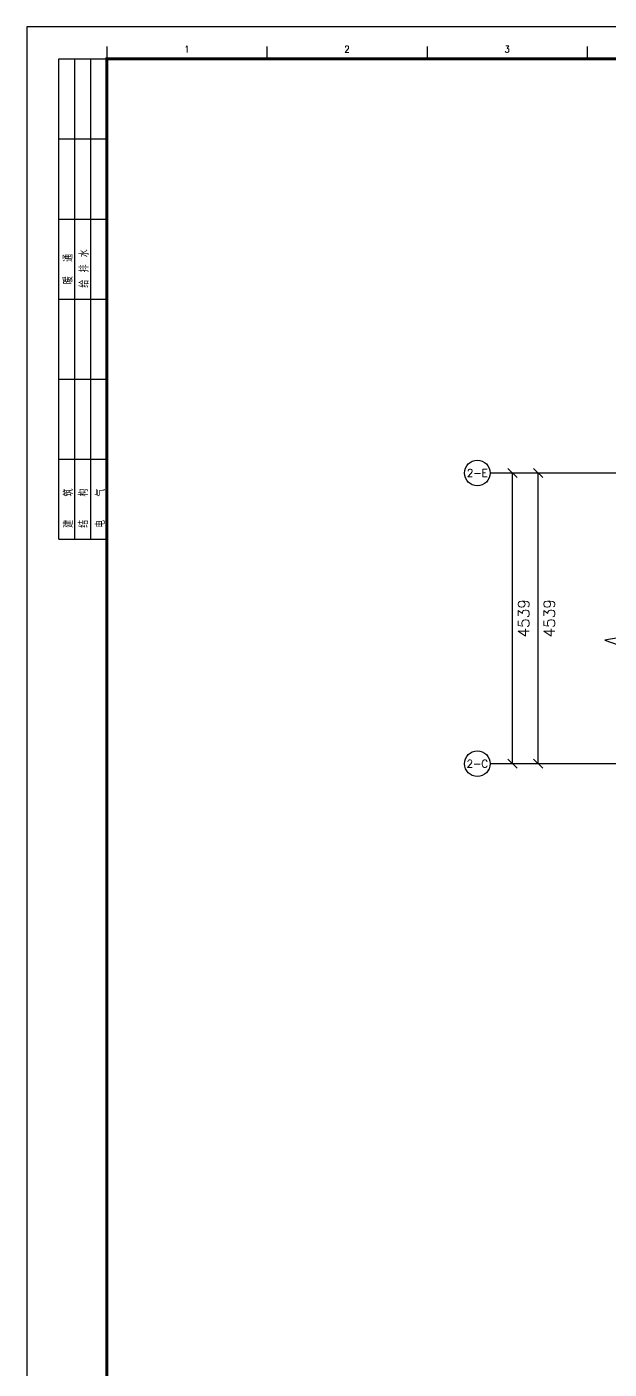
# Model space of a CAD drawing. Header units: inches. Extents: x 0 to 508000, y 0 to 738838.
# Drawn here: x 441100 to 450194, y 291480 to 312438 of the extents above; entities that cross this region are included whole.
import ezdxf
from ezdxf.enums import TextEntityAlignment as Align

# ---------------------------------------------------------------- set-up
doc = ezdxf.new("R2010")
doc.units = ezdxf.units.IN
doc.header["$LTSCALE"] = 1000
doc.header["$MEASUREMENT"] = 0
for name, color, linetype, true_color in [('AXIS', 3, 'Continuous', 0x00ff00), ('DIM_SYMB', 3, 'Continuous', 0x00ff00), ('TK', 7, 'Continuous', 0xffffff), ('ZG-图框层', 4, 'Continuous', 0x00ffff)]:
    doc.layers.add(name, color=color, linetype=linetype, true_color=true_color)
doc.styles.add('CCIAD-图框(会签栏)', font='txt.shx', dxfattribs={"height": 0.2, "bigfont": 'gbcbig.shx'})
doc.styles.add('ISOCP', font='txt.shx', dxfattribs={"height": 0.2, "bigfont": 'gbcbig.shx'})
doc.styles.add('TXTSTY_ANONYMOUS', font='txt.shx', dxfattribs={"height": 0.2, "bigfont": 'gbcbig.shx'})

# ---------------------------------------------------------------- blocks, each defined once
blk = doc.blocks.new('DAnoyomous14834')
at = {"layer": 'DIM_SYMB', "lineweight": -3}
for p, q in [((450335, 306272), (450335, 303013)), ((450545, 302937), (450125, 302863)), ((450125, 302863), (450335, 302787)), ((450335, 303013), (450545, 302937)), ((450335, 302787), (450335, 299527))]:
    blk.add_line(p, q, dxfattribs=at)
blk = doc.blocks.new('DAnoyomous14892')
at = {"layer": 'AXIS', "lineweight": -3}
for p, q in [((450335, 305472), (448335, 305472)), ((450335, 300933), (448335, 300933))]:
    blk.add_line(p, q, dxfattribs=at)
for centre in [(448135, 305472), (448135, 300933)]:
    blk.add_circle(centre, 200, dxfattribs=at)
at = {"layer": 'AXIS', "color": 7, "true_color": 0xffffff, "style": 'TXTSTY_ANONYMOUS'}
for s, p in [('2-E', (448135, 305472)), ('2-C', (448135, 300933))]:
    blk.add_text(s, height=116.7, dxfattribs=at).set_placement(p, align=Align.MIDDLE_CENTER)
blk = doc.blocks.new('DAnoyomous14899')
at = {"layer": 'AXIS', "lineweight": -3}
for p, q in [((449786, 305472), (448510, 305472)), ((448756, 305402), (448614, 305543)), ((448685, 300933), (448685, 305472)), ((448756, 300863), (448614, 301004)), ((449786, 300933), (448510, 300933))]:
    blk.add_line(p, q, dxfattribs=at)
at = {"layer": 'AXIS', "color": 7, "true_color": 0xffffff, "style": 'TXTSTY_ANONYMOUS'}
blk.add_text('4539', height=175, rotation=90, dxfattribs=at).set_placement((448860, 303203), align=Align.MIDDLE_CENTER)
blk = doc.blocks.new('DAnoyomous14906')
at = {"layer": 'AXIS', "lineweight": -3}
for p, q in [((450160, 305472), (448910, 305472)), ((449156, 305402), (449014, 305543)), ((449085, 300933), (449085, 305472)), ((449156, 300863), (449014, 301004)), ((450160, 300933), (448910, 300933))]:
    blk.add_line(p, q, dxfattribs=at)
at = {"layer": 'AXIS', "color": 7, "true_color": 0xffffff, "style": 'TXTSTY_ANONYMOUS'}
blk.add_text('4539', height=175, rotation=90, dxfattribs=at).set_placement((449260, 303203), align=Align.MIDDLE_CENTER)

msp = doc.modelspace()

# ---------------------------------------------------------------- linework, layer by layer
at = {"layer": 'TK', "lineweight": -3}
for p, q in [((442350, 312134), (442350, 311938)), ((444850, 312134), (444850, 311938)), ((447350, 312134), (447350, 311938)), ((449850, 312134), (449850, 311938)), ((441600, 311938), (442350, 311938)), ((441600, 308188), (441600, 311938)), ((441850, 308188), (441850, 311938)), ((442100, 308188), (442100, 311938)), ((442350, 308188), (442350, 311938)), ((441600, 310688), (442350, 310688)), ((441600, 309438), (442350, 309438)), ((441600, 304438), (441600, 308188)), ((441600, 308188), (442350, 308188)), ((441600, 308188), (442350, 308188)), ((441850, 304438), (441850, 308188)), ((442100, 304438), (442100, 308188)), ((442350, 304438), (442350, 308188)), ((441600, 306938), (442350, 306938)), ((441600, 305688), (442350, 305688)), ((441600, 304438), (442350, 304438))]:
    msp.add_line(p, q, dxfattribs=at)
at = {"layer": 'ZG-图框层', "lineweight": -3}
msp.add_lwpolyline([(441100, 312438), (441100, 270388), (508000, 270388), (508000, 312438)], close=True, dxfattribs=at)
at = {"layer": 'ZG-图框层', "lineweight": -3, "const_width": 50}
msp.add_lwpolyline([(442350, 270911), (442350, 311938), (507500, 311938), (507500, 270911)], close=True, dxfattribs=at)

# ---------------------------------------------------------------- block references
at = {"layer": 'AXIS'}
for name in ['DAnoyomous14892', 'DAnoyomous14899', 'DAnoyomous14906']:
    msp.add_blockref(name, (0, 0), dxfattribs=at)
at = {"layer": 'DIM_SYMB'}
msp.add_blockref('DAnoyomous14834', (0, 0), dxfattribs=at)

# ---------------------------------------------------------------- texts
at = {"layer": 'TK', "style": 'ISOCP'}
for s, p in [('1', (443600, 312090)), ('2', (446100, 312090)), ('3', (448600, 312090))]:
    msp.add_text(s, height=100, dxfattribs=at).set_placement(p, align=Align.MIDDLE_CENTER)
at = {"layer": 'TK', "style": 'CCIAD-图框(会签栏)'}
for s, p in [('暖  通', (441813, 308421)), ('给 排 水', (442063, 308366)), ('建   筑', (441818, 304616)), ('结   构', (442055, 304616)), ('电   气', (442318, 304616))]:
    msp.add_text(s, height=125, rotation=90, dxfattribs=at).set_placement(p)

doc.saveas('drawing.dxf')
